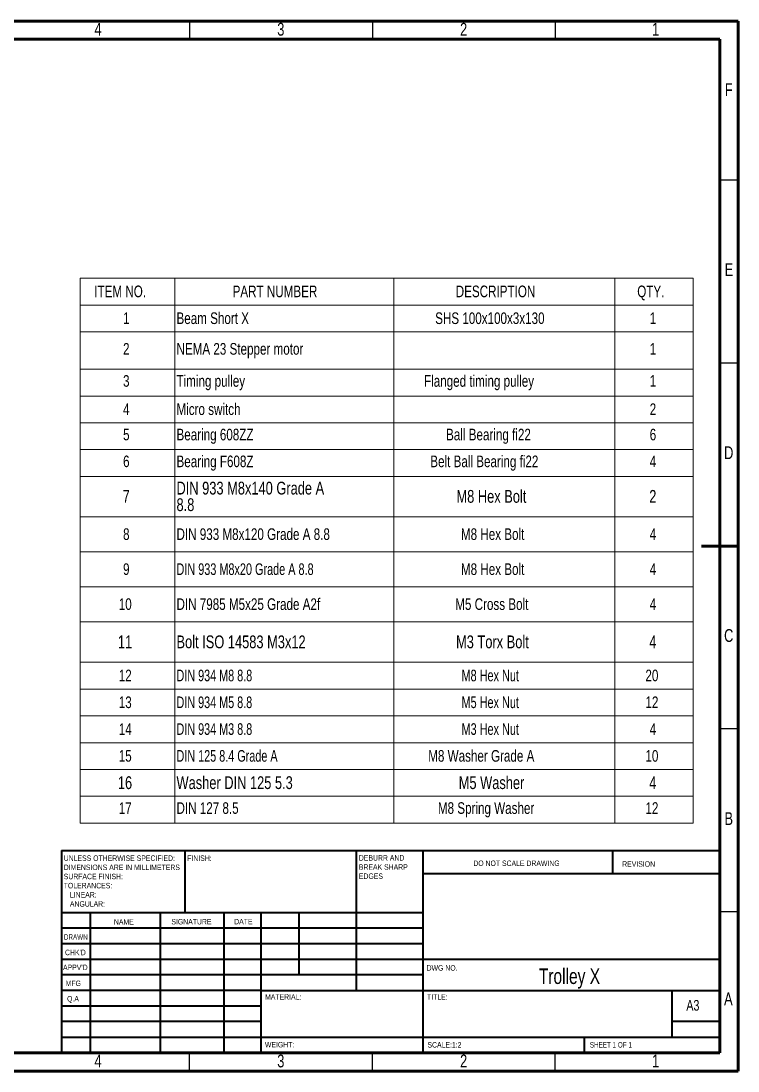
# Model space of a CAD drawing. Header units: millimetres. Extents: x 15 to 415, y 5 to 292.
# Drawn here: x 218.9 to 415, y 5 to 292 of the extents above; entities that cross this region are included whole.
import ezdxf

# ---------------------------------------------------------------- set-up
doc = ezdxf.new("R2010")
doc.units = ezdxf.units.MM
doc.styles.add('SLDTEXTSTYLE0', font='TXT', dxfattribs={"width": 0.75})
doc.styles.add('SLDTEXTSTYLE1', font='TXT', dxfattribs={"width": 0.686449})
doc.styles.add('SLDTEXTSTYLE2', font='TXT', dxfattribs={"width": 0.6875})
doc.styles.add('SLDTEXTSTYLE3', font='TXT', dxfattribs={"width": 0.7})
doc.styles.add('SLDTEXTSTYLE4', font='TXT', dxfattribs={"width": 0.696429})
doc.styles.add('SLDTEXTSTYLE5', font='TXT', dxfattribs={"width": 0.697368})

# ---------------------------------------------------------------- blocks, each defined once
blk = doc.blocks.new('SW_NOTE_0')
at = {"color": 0, "linetype": 'Continuous', "lineweight": 0, "char_height": 1.5, "attachment_point": 1, "style": 'SLDTEXTSTYLE0'}
for s, insert in [('UNLESS OTHERWISE SPECIFIED:', (0, 1.93)), ('DIMENSIONS ARE IN MILLIMETERS', (0, -0.57)), ('TOLERANCES:', (0, -5.57)), ('SURFACE FINISH:', (0, -3.07)), ('LINEAR:', (1.69, -8.07)), ('ANGULAR:', (1.69, -10.57))]:
    blk.add_mtext(s, dxfattribs=dict(at, insert=insert))
blk = doc.blocks.new('SW_NOTE_1')
at = {"color": 0, "linetype": 'Continuous', "lineweight": 0, "char_height": 1.5, "attachment_point": 1, "style": 'SLDTEXTSTYLE0'}
for s, insert in [('DEBURR AND', (0, 1.93)), ('BREAK SHARP', (0, -0.57)), ('EDGES', (0, -3.07))]:
    blk.add_mtext(s, dxfattribs=dict(at, insert=insert))
blk = doc.blocks.new('SW_TABLEANNOTATION_0')
at = {"color": 0, "linetype": 'Continuous', "lineweight": 0}
for p, q in [((0, 0), (0, -148.94)), ((167.69, 0), (0, 0)), ((25.88, 0), (25.88, -7.33)), ((85.81, 0), (85.81, -7.33)), ((146.26, 0), (146.26, -7.33)), ((167.69, -148.94), (167.69, 0)), ((0, -7.33), (167.69, -7.33)), ((25.88, -7.33), (25.88, -148.94)), ((85.81, -7.33), (85.81, -148.94)), ((146.26, -7.33), (146.26, -148.94)), ((0, -14.65), (167.69, -14.65)), ((0, -24.86), (167.69, -24.86)), ((0, -32.19), (167.69, -32.19)), ((0, -39.52), (167.69, -39.52)), ((0, -46.85), (167.69, -46.85)), ((0, -54.17), (167.69, -54.17)), ((0, -65.22), (167.69, -65.22)), ((0, -74.79), (167.69, -74.79)), ((0, -84.36), (167.69, -84.36)), ((0, -93.92), (167.69, -93.92)), ((0, -104.98), (167.69, -104.98)), ((0, -112.3), (167.69, -112.3)), ((0, -119.63), (167.69, -119.63)), ((0, -126.96), (167.69, -126.96)), ((0, -134.28), (167.69, -134.28)), ((0, -141.61), (167.69, -141.61)), ((0, -148.94), (167.69, -148.94))]:
    blk.add_line(p, q, dxfattribs=at)
at = {"color": 0, "linetype": 'Continuous', "lineweight": 0, "attachment_point": 1}
for s, insert, char_height, style in [('ITEM NO.', (3.9, -2.01), 3.175, 'SLDTEXTSTYLE0'), ('PART NUMBER', (41.72, -2.01), 3.175, 'SLDTEXTSTYLE0'), ('DESCRIPTION', (102.75, -2.01), 3.175, 'SLDTEXTSTYLE0'), ('QTY.', (152.39, -2.01), 3.175, 'SLDTEXTSTYLE0'), ('1', (11.77, -9.34), 3.17, 'SLDTEXTSTYLE0'), ('Beam Short X', (26.38, -9.34), 3.175, 'SLDTEXTSTYLE0'), ('SHS 100x100x3x130', (97.12, -9.34), 3.175, 'SLDTEXTSTYLE0'), ('1', (155.8, -9.34), 3.17, 'SLDTEXTSTYLE0'), ('2', (11.77, -17.72), 3.17, 'SLDTEXTSTYLE0'), ('NEMA 23 Stepper motor', (26.38, -17.72), 3.175, 'SLDTEXTSTYLE0'), ('1', (155.8, -17.72), 3.17, 'SLDTEXTSTYLE0'), ('3', (11.77, -26.49), 3.17, 'SLDTEXTSTYLE0'), ('Timing pulley', (26.38, -26.49), 3.175, 'SLDTEXTSTYLE0'), ('Flanged timing pulley', (94.08, -26.49), 3.175, 'SLDTEXTSTYLE0'), ('1', (155.8, -26.49), 3.17, 'SLDTEXTSTYLE0'), ('4', (11.77, -34.21), 3.17, 'SLDTEXTSTYLE0'), ('Micro switch', (26.38, -34.21), 3.175, 'SLDTEXTSTYLE0'), ('2', (155.8, -34.21), 3.17, 'SLDTEXTSTYLE0'), ('5', (11.77, -41.14), 3.17, 'SLDTEXTSTYLE0'), ('Bearing 608ZZ', (26.38, -41.14), 3.175, 'SLDTEXTSTYLE0'), ('Ball Bearing fi22', (100.11, -41.14), 3.175, 'SLDTEXTSTYLE0'), ('6', (155.8, -41.14), 3.17, 'SLDTEXTSTYLE0'), ('6', (11.77, -48.47), 3.17, 'SLDTEXTSTYLE0'), ('Bearing F608Z', (26.38, -48.47), 3.175, 'SLDTEXTSTYLE0'), ('Belt Ball Bearing fi22', (95.79, -48.47), 3.175, 'SLDTEXTSTYLE0'), ('4', (155.8, -48.47), 3.17, 'SLDTEXTSTYLE0'), ('DIN 933 M8x140 Grade A', (26.38, -55.62), 3.5, 'SLDTEXTSTYLE0'), ('7', (11.65, -57.88), 3.5, 'SLDTEXTSTYLE0'), ('8.8', (26.38, -60.15), 3.5, 'SLDTEXTSTYLE0'), ('M8 Hex Bolt', (102.95, -57.88), 3.5, 'SLDTEXTSTYLE0'), ('2', (155.68, -57.88), 3.5, 'SLDTEXTSTYLE0'), ('8', (11.77, -68.36), 3.17, 'SLDTEXTSTYLE0'), ('DIN 933 M8x120 Grade A 8.8', (26.38, -68.36), 3.175, 'SLDTEXTSTYLE0'), ('M8 Hex Bolt', (104.17, -68.36), 3.175, 'SLDTEXTSTYLE0'), ('4', (155.8, -68.36), 3.17, 'SLDTEXTSTYLE0'), ('9', (11.77, -77.93), 3.17, 'SLDTEXTSTYLE0'), ('DIN 933 M8x20 Grade A 8.8', (26.38, -77.93), 3.175, 'SLDTEXTSTYLE3'), ('M8 Hex Bolt', (104.17, -77.93), 3.175, 'SLDTEXTSTYLE0'), ('4', (155.8, -77.93), 3.17, 'SLDTEXTSTYLE0'), ('10', (10.59, -87.49), 3.175, 'SLDTEXTSTYLE0'), ('DIN 7985 M5x25 Grade A2f', (26.38, -87.49), 3.175, 'SLDTEXTSTYLE0'), ('M5 Cross Bolt', (102.62, -87.49), 3.175, 'SLDTEXTSTYLE0'), ('4', (155.8, -87.49), 3.17, 'SLDTEXTSTYLE0'), ('Bolt ISO 14583 M3x12', (26.38, -97.64), 3.5, 'SLDTEXTSTYLE0'), ('M3 Torx Bolt', (102.84, -97.64), 3.5, 'SLDTEXTSTYLE0'), ('11', (10.35, -97.64), 3.5, 'SLDTEXTSTYLE0'), ('4', (155.68, -97.64), 3.5, 'SLDTEXTSTYLE0'), ('12', (10.59, -106.99), 3.175, 'SLDTEXTSTYLE0'), ('DIN 934 M8 8.8', (26.38, -106.99), 3.175, 'SLDTEXTSTYLE4'), ('M8 Hex Nut', (104.34, -106.99), 3.175, 'SLDTEXTSTYLE3'), ('20', (154.63, -106.99), 3.175, 'SLDTEXTSTYLE0'), ('13', (10.59, -114.32), 3.175, 'SLDTEXTSTYLE0'), ('DIN 934 M5 8.8', (26.38, -114.32), 3.175, 'SLDTEXTSTYLE4'), ('M5 Hex Nut', (104.34, -114.32), 3.175, 'SLDTEXTSTYLE3'), ('12', (154.63, -114.32), 3.175, 'SLDTEXTSTYLE0'), ('14', (10.59, -121.64), 3.175, 'SLDTEXTSTYLE0'), ('DIN 934 M3 8.8', (26.38, -121.64), 3.175, 'SLDTEXTSTYLE4'), ('M3 Hex Nut', (104.34, -121.64), 3.175, 'SLDTEXTSTYLE3'), ('4', (155.8, -121.64), 3.17, 'SLDTEXTSTYLE0'), ('15', (10.59, -128.97), 3.175, 'SLDTEXTSTYLE0'), ('DIN 125 8.4 Grade A', (26.38, -128.97), 3.175, 'SLDTEXTSTYLE5'), ('M8 Washer Grade A', (95.23, -128.97), 3.175, 'SLDTEXTSTYLE0'), ('10', (154.63, -128.97), 3.175, 'SLDTEXTSTYLE0'), ('16', (10.35, -136.13), 3.5, 'SLDTEXTSTYLE0'), ('Washer DIN 125 5.3', (26.38, -136.13), 3.5, 'SLDTEXTSTYLE0'), ('M5 Washer', (103.57, -136.13), 3.5, 'SLDTEXTSTYLE0'), ('4', (155.68, -136.13), 3.5, 'SLDTEXTSTYLE0'), ('17', (10.59, -143.23), 3.175, 'SLDTEXTSTYLE0'), ('DIN 127 8.5', (26.38, -143.23), 3.175, 'SLDTEXTSTYLE0'), ('M8 Spring Washer', (97.87, -143.23), 3.175, 'SLDTEXTSTYLE0'), ('12', (154.63, -143.23), 3.175, 'SLDTEXTSTYLE0')]:
    blk.add_mtext(s, dxfattribs=dict(at, insert=insert, char_height=char_height, style=style))

msp = doc.modelspace()

# ---------------------------------------------------------------- linework, layer by layer
at = {"color": 7, "linetype": 'Continuous', "lineweight": 60}
for p, q in [((15, 292), (415, 292)), ((415, 292), (415, 5)), ((20, 287), (410, 287)), ((410, 287), (410, 10)), ((415, 148.5), (405, 148.5)), ((410, 65.25), (410, 10)), ((410, 10), (20, 10)), ((410, 10), (222.8, 10)), ((415, 5), (15, 5))]:
    msp.add_line(p, q, dxfattribs=at)
at = {"color": 7, "linetype": 'Continuous', "lineweight": 30}
for p, q in [((265, 292), (265, 287)), ((315, 292), (315, 287)), ((365, 292), (365, 287)), ((415, 248.5), (410, 248.5)), ((415, 198.5), (410, 198.5)), ((415, 98.5), (410, 98.5)), ((415, 48.5), (410, 48.5)), ((265, 5), (265, 10)), ((315, 5), (315, 10)), ((365, 5), (365, 10))]:
    msp.add_line(p, q, dxfattribs=at)
at = {"color": 7, "linetype": 'Continuous', "lineweight": 40}
for p, q in [((230, 65.25), (410, 65.25)), ((230, 65.25), (230, 10)), ((263.8, 48.25), (263.8, 65.25)), ((310.6, 65.25), (310.6, 27)), ((328.8, 65.25), (328.8, 10)), ((380.8, 58.88), (380.8, 65.25)), ((410, 58.88), (328.8, 58.88)), ((328.8, 48.25), (230, 48.25)), ((237.8, 48.25), (237.8, 10)), ((256.99, 48.25), (256.99, 10)), ((274.4, 48.25), (274.4, 10)), ((284.6, 10), (284.6, 48.25)), ((295, 31.25), (295, 48.25)), ((328.8, 44), (230, 44)), ((328.8, 39.75), (230, 39.75)), ((410, 35.5), (230, 35.5)), ((328.8, 31.25), (230, 31.25)), ((284.6, 27), (230, 27)), ((284.6, 27), (410, 27)), ((397, 14.25), (397, 27)), ((284.6, 22.75), (230, 22.75)), ((284.6, 18.5), (230, 18.5)), ((410, 18.5), (397, 18.5)), ((230, 14.25), (410, 14.25)), ((373, 10), (373, 14.25))]:
    msp.add_line(p, q, dxfattribs=at)

# ---------------------------------------------------------------- block references
at = {"color": 7, "linetype": 'Continuous', "lineweight": 0}
for name, p in [('SW_TABLEANNOTATION_0', (235.05, 221.69)), ('SW_NOTE_0', (230.59, 61.99)), ('SW_NOTE_1', (311.31, 62.07))]:
    msp.add_blockref(name, p, dxfattribs=at)

# ---------------------------------------------------------------- texts
for s, insert, char_height, attachment_point, style in [('4', (239.96, 291.49), 3.5, 2, 'SLDTEXTSTYLE0'), ('3', (289.96, 291.49), 3.5, 2, 'SLDTEXTSTYLE0'), ('2', (339.96, 291.49), 3.5, 2, 'SLDTEXTSTYLE0'), ('1', (392.46, 291.49), 3.5, 2, 'SLDTEXTSTYLE0'), ('F', (412.46, 274.99), 3.5, 2, 'SLDTEXTSTYLE0'), ('E', (412.51, 225.79), 3.5, 2, 'SLDTEXTSTYLE0'), ('D', (412.46, 175.74), 3.5, 2, 'SLDTEXTSTYLE0'), ('C', (412.46, 125.79), 3.5, 2, 'SLDTEXTSTYLE0'), ('B', (412.47, 75.74), 3.5, 2, 'SLDTEXTSTYLE0'), ('FINISH:', (264.37, 63.92), 1.5, 1, 'SLDTEXTSTYLE0'), ('DO NOT SCALE DRAWING', (342.61, 62.53), 1.5, 1, 'SLDTEXTSTYLE0'), ('REVISION', (383.33, 62.33), 1.5, 1, 'SLDTEXTSTYLE0'), ('NAME', (244.32, 46.5), 1.5, 1, 'SLDTEXTSTYLE0'), ('SIGNATURE', (260.03, 46.56), 1.5, 1, 'SLDTEXTSTYLE0'), ('DATE', (277.21, 46.58), 1.5, 1, 'SLDTEXTSTYLE0'), ('DRAWN', (230.64, 42.38), 1.5, 1, 'SLDTEXTSTYLE1'), ("CHK'D", (230.94, 38.16), 1.5, 1, 'SLDTEXTSTYLE0'), ("APPV'D", (230.4, 34.07), 1.5, 1, 'SLDTEXTSTYLE0'), ('DWG NO.', (329.83, 33.93), 1.5, 1, 'SLDTEXTSTYLE0'), ('Trolley X', (368.9, 33.02), 4.233, 2, 'SLDTEXTSTYLE0'), ('MFG', (231.12, 29.72), 1.5, 1, 'SLDTEXTSTYLE0'), ('MATERIAL:', (285.65, 25.99), 1.5, 1, 'SLDTEXTSTYLE0'), ('TITLE:', (329.95, 25.99), 1.5, 1, 'SLDTEXTSTYLE0'), ('A', (412.36, 26.49), 3.5, 2, 'SLDTEXTSTYLE0'), ('Q.A', (231.51, 25.5), 1.5, 1, 'SLDTEXTSTYLE0'), ('A3', (400.87, 24.41), 2.91, 1, 'SLDTEXTSTYLE0'), ('WEIGHT:', (285.62, 12.95), 1.499, 1, 'SLDTEXTSTYLE0'), ('SCALE:1:2', (330.07, 12.9), 1.5, 1, 'SLDTEXTSTYLE0'), ('SHEET 1 OF 1', (374.48, 12.9), 1.5, 1, 'SLDTEXTSTYLE2'), ('4', (239.96, 9.49), 3.5, 2, 'SLDTEXTSTYLE0'), ('3', (289.96, 9.49), 3.5, 2, 'SLDTEXTSTYLE0'), ('2', (339.96, 9.49), 3.5, 2, 'SLDTEXTSTYLE0'), ('1', (392.46, 9.49), 3.5, 2, 'SLDTEXTSTYLE0')]:
    msp.add_mtext(s, dxfattribs=dict(at, insert=insert, char_height=char_height, attachment_point=attachment_point, style=style))

doc.saveas('drawing.dxf')
